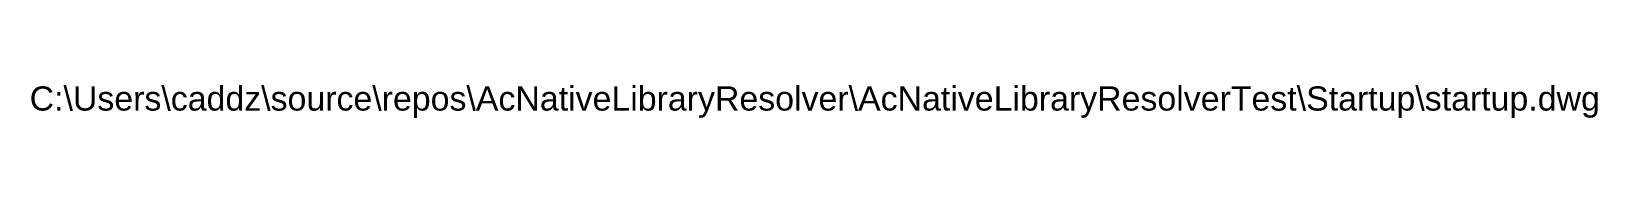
# Model space of a CAD drawing. Header units: inches. Extents: x 10.2 to 36.1, y 9.9 to 10.5.
import ezdxf

# ---------------------------------------------------------------- set-up
doc = ezdxf.new("R2010")
doc.units = ezdxf.units.IN
doc.header["$MEASUREMENT"] = 0
doc.styles.get("Standard").update_dxf_attribs({"font": 'arial.ttf'})

msp = doc.modelspace()

# ---------------------------------------------------------------- texts
at = {"insert": (10.209, 10.437), "char_height": 0.4, "attachment_point": 1}
msp.add_mtext('C:\\\\Users\\\\caddz\\\\source\\\\repos\\\\AcNativeLibraryResolver\\\\AcNativeLibraryResolverTest\\\\Startup\\\\startup.dwg', dxfattribs=at)

doc.saveas('drawing.dxf')
